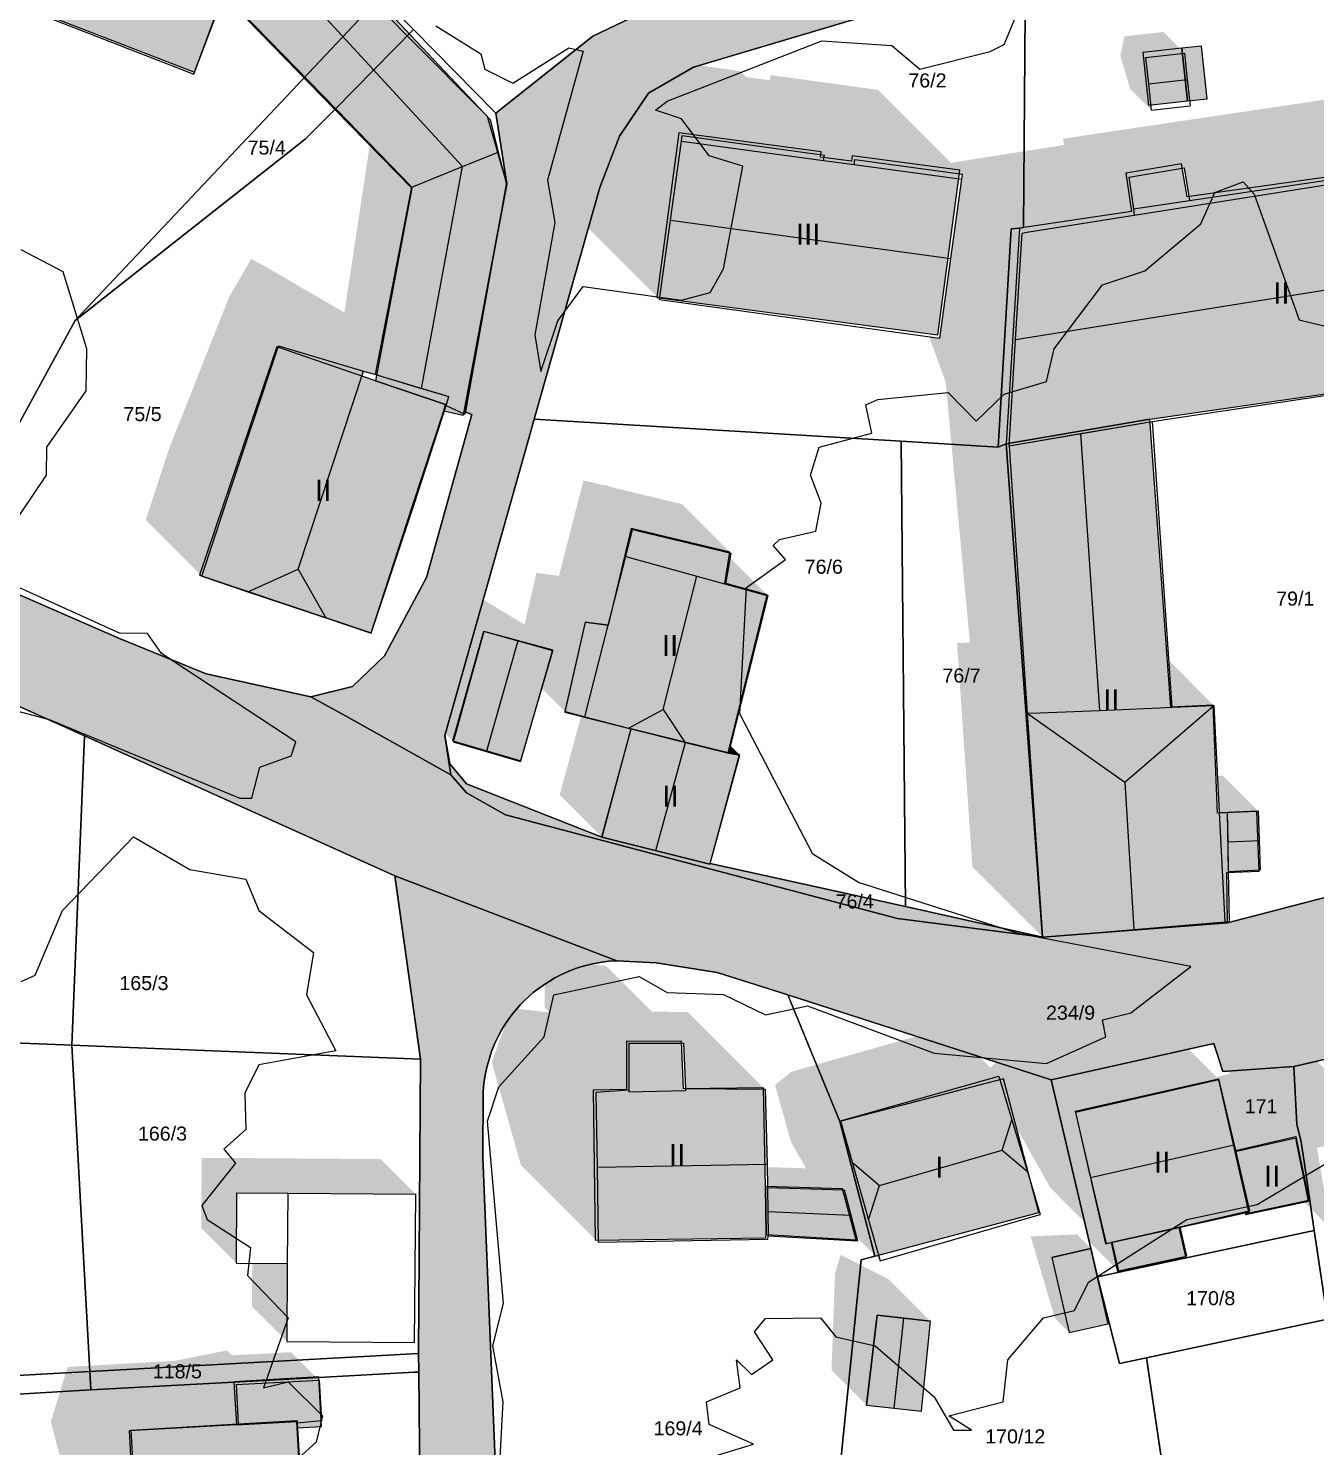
# Model space of a CAD drawing. Header units: millimetres. Extents: x 238 to 3518, y -74 to 2735.
# Drawn here: x 1746 to 1837.7, y 1238 to 1339 of the extents above; entities that cross this region are included whole.
import ezdxf
from ezdxf.enums import TextEntityAlignment as Align

# ---------------------------------------------------------------- set-up
doc = ezdxf.new("R2010")
doc.units = ezdxf.units.MM
for name, color, linetype in [('LP_Flurstueck_bez', 7, 'Continuous'), ('LP_Flurstuecke', 8, 'Continuous'), ('LP_Gebaeude_Dachaufsicht', 9, 'Continuous'), ('LP_Gebaeude_Dachschatten', 253, 'Continuous'), ('LP_Gebaeude_F', 254, 'Continuous'), ('LP_Gebaeude_Geschosszahl', 7, 'Continuous'), ('LP_Gebaeude_Schatten', 7, 'Continuous'), ('LP_Gebaeude_U', 7, 'Continuous'), ('LP_Topographie_Hoehenlinien', 8, 'Continuous'), ('LP_Verkehr_Strassen', 9, 'Continuous'), ('LP_Verkehr_Wege_Plaetze', 252, 'Continuous')]:
    doc.layers.add(name, color=color, linetype=linetype)
doc.styles.get("Standard").update_dxf_attribs({"font": 'arial.ttf'})

msp = doc.modelspace()

# ---------------------------------------------------------------- hatches: boundary and pattern name
at = {"layer": 'LP_Gebaeude_Dachschatten'}
for points in [[(1776.94, 1329.2), (1779.48, 1330.22), (1778.89, 1332.55), (1773.24, 1338.53), (1770.99, 1340.92), (1766.8, 1346.26), (1764.83, 1348.65), (1761.68, 1345.79)], [(1761.68, 1345.79), (1761.53, 1345.65), (1759.96, 1341.47), (1767.98, 1333.23), (1773.33, 1327.74), (1776.94, 1329.2)], [(1828.33, 1337.28), (1825.56, 1336.97), (1825.76, 1335.09), (1828.53, 1335.39)], [(1776.94, 1329.2), (1773.33, 1327.74), (1770.73, 1314.38), (1774.01, 1313.39)], [(1848.19, 1321.98), (1852.58, 1330.14), (1824.75, 1325.73), (1817.11, 1324.53), (1816.78, 1324.46), (1816.31, 1316.89)], [(1765.24, 1300.53), (1769.89, 1314.62), (1763.82, 1316.42), (1760.05, 1305.13), (1758.38, 1300.03), (1761.65, 1298.92)], [(1820.93, 1310.18), (1815.84, 1309.31), (1815.87, 1308.92), (1817.14, 1290.26), (1818.04, 1290.3), (1822.29, 1290.47)], [(1791.22, 1290.54), (1793.62, 1300.03), (1788.55, 1301.43), (1787.3, 1296.54), (1785.63, 1290.02), (1788.75, 1289.21)], [(1778.44, 1296.12), (1776.25, 1288.29), (1778.67, 1287.58), (1780.9, 1295.45)], [(1824.09, 1285.36), (1830.42, 1290.81), (1827.44, 1290.69), (1826.54, 1290.65), (1822.29, 1290.47), (1818.04, 1290.3), (1817.14, 1290.26), (1817.14, 1290.26)], [(1824.09, 1285.36), (1817.14, 1290.26), (1818.23, 1274.32), (1824.72, 1274.87)], [(1792.8, 1288.19), (1788.94, 1289.16), (1786.85, 1281.46), (1790.69, 1280.49)], [(1833.64, 1281.21), (1833.57, 1283.31), (1831.37, 1283.23), (1831.41, 1281.11)], [(1798.61, 1258.16), (1798.48, 1263.49), (1792.8, 1263.53), (1792.81, 1263.39), (1788.78, 1263.31), (1788.78, 1263.44), (1786.43, 1263.27), (1786.51, 1257.93)], [(1815.11, 1264.43), (1803.84, 1261.23), (1804.68, 1258.29), (1806.61, 1256.64), (1815.36, 1259.15), (1816.04, 1261.3)], [(1831.86, 1259.53), (1830.76, 1264.22), (1820.55, 1261.92), (1821.65, 1257.21)], [(1804.68, 1258.29), (1805.83, 1254.2), (1806.61, 1256.64)], [(1804.09, 1256.33), (1798.65, 1256.48), (1798.67, 1254.77), (1804.57, 1254.52)], [(1806.46, 1247.41), (1805.7, 1241), (1807.65, 1240.78), (1808.35, 1247.19)], [(1765.47, 1234.48), (1765.17, 1239.73), (1765.16, 1239.89), (1760.96, 1239.65), (1753.32, 1239.21), (1753.62, 1233.81)]]:
    msp.add_hatch(color=253, dxfattribs=at).paths.add_polyline_path(points)
at = {"layer": 'LP_Gebaeude_F'}
for points in [[(1721.55, 1349.93), (1737.97, 1343.6), (1757.85, 1335.91), (1759.89, 1341.46), (1761.45, 1345.69), (1762.97, 1349.59), (1743.25, 1357.28), (1725.23, 1359.49)], [(1759.89, 1341.46), (1767.84, 1333.27), (1773.32, 1327.66), (1770.74, 1313.93), (1775.73, 1312.24), (1775.59, 1311.79), (1776.98, 1311.48), (1777.05, 1311.75), (1780.08, 1327.96), (1778.7, 1332.77), (1773, 1338.5), (1770.57, 1340.97), (1766.69, 1346.31), (1764.77, 1348.67), (1761.45, 1345.69)], [(1825.36, 1337.32), (1825.77, 1333.56), (1828.54, 1333.87), (1828.13, 1337.63)], [(1828.13, 1337.63), (1828.54, 1333.87), (1829.94, 1334.02), (1829.53, 1337.78)], [(1790.76, 1319.88), (1810.76, 1317.22), (1812.33, 1328.93), (1804.67, 1329.95), (1804.62, 1329.58), (1802.42, 1329.87), (1802.47, 1330.24), (1792.32, 1331.59)], [(1815.63, 1309.46), (1825.86, 1311.2), (1843.13, 1313.71), (1856.7, 1315.87), (1852.39, 1330.42), (1828.51, 1327.04), (1828.11, 1329.4), (1824.16, 1328.73), (1824.56, 1326), (1816.59, 1324.8)], [(1758.21, 1300.1), (1770.42, 1295.98), (1773.38, 1305.04), (1775.59, 1311.79), (1775.73, 1312.24), (1770.74, 1313.93), (1763.72, 1316.35), (1759.9, 1305.08)], [(1815.63, 1309.46), (1818.23, 1274.32), (1831.39, 1275.33), (1831.35, 1278.92), (1833.65, 1279.02), (1833.47, 1283.26), (1830.69, 1283.14), (1830.36, 1290.83), (1827.35, 1290.69), (1825.86, 1311.2)], [(1784.22, 1290.33), (1788.92, 1289.16), (1795.84, 1287.45), (1798.63, 1298.7), (1795.6, 1299.52), (1795.96, 1301.74), (1788.94, 1303.42), (1787.29, 1296.54), (1785.67, 1296.75)], [(1776.26, 1288.23), (1781.06, 1286.83), (1783.35, 1294.7), (1778.46, 1296.08)], [(1786.85, 1281.45), (1794.54, 1279.52), (1794.55, 1279.57), (1796.64, 1287.33), (1795.84, 1287.45), (1788.92, 1289.16)], [(1786.24, 1263.43), (1786.37, 1252.75), (1798.53, 1252.9), (1798.56, 1253.14), (1798.5, 1256.57), (1798.37, 1263.59), (1792.66, 1263.51), (1792.53, 1266.89), (1788.61, 1266.91), (1788.6, 1263.46)], [(1803.79, 1261.2), (1806.29, 1251.61), (1817.97, 1254.71), (1815.45, 1264.23)], [(1820.57, 1261.84), (1822.7, 1252.47), (1823.1, 1252.57), (1827.96, 1253.65), (1832.65, 1254.69), (1832.91, 1254.75), (1831.94, 1259.02), (1830.78, 1264.15)], [(1831.94, 1259.02), (1832.91, 1254.75), (1832.65, 1254.69), (1832.68, 1254.56), (1837.17, 1255.52), (1836.25, 1260)], [(1798.5, 1256.57), (1798.56, 1253.14), (1804.96, 1252.76), (1803.99, 1256.39)], [(1823.1, 1252.57), (1823.56, 1250.51), (1828.42, 1251.58), (1827.96, 1253.65)], [(1818.88, 1251.51), (1820.11, 1246.16), (1822.89, 1246.79), (1821.66, 1252.15)], [(1805.7, 1241), (1809.61, 1240.57), (1810.24, 1246.97), (1806.46, 1247.41)], [(1760.66, 1242.66), (1760.83, 1239.59), (1765.13, 1239.83), (1765.15, 1239.37), (1766.89, 1239.47), (1766.69, 1242.95), (1766.69, 1243)], [(1753.19, 1239.16), (1753.8, 1228.22), (1762.74, 1228.72), (1765.74, 1228.89), (1765.72, 1229.16), (1765.15, 1239.37), (1765.13, 1239.83), (1760.83, 1239.59)]]:
    msp.add_hatch(color=254, dxfattribs=at).paths.add_polyline_path(points)
at = {"layer": 'LP_Gebaeude_Schatten'}
for points in [[(1756.05, 1309.13), (1760.32, 1319.92), (1761.89, 1322.62), (1763.23, 1321.88), (1768.52, 1318.8), (1770.33, 1330.74), (1764.98, 1336.23), (1759.93, 1341.41), (1759.96, 1341.47), (1767.98, 1333.23), (1773.33, 1327.74), (1770.73, 1314.38), (1769.89, 1314.62), (1763.82, 1316.42), (1760.05, 1305.13), (1758.38, 1300.03), (1754.38, 1304.03), (1756.05, 1309.13)], [(1824.06, 1338.47), (1826.83, 1338.78), (1828.33, 1337.28), (1825.56, 1336.97), (1825.96, 1333.22), (1824.46, 1334.72), (1823.76, 1337.09), (1824.06, 1338.47)], [(1798.87, 1335.71), (1806.52, 1334.66), (1811.74, 1329.44), (1811.78, 1329.46), (1812.11, 1329.53), (1819.75, 1330.73), (1819.69, 1331.18), (1823.69, 1331.78), (1847.52, 1335.33), (1852.52, 1330.33), (1828.69, 1326.78), (1828.3, 1329.1), (1824.36, 1328.44), (1824.69, 1326.18), (1824.75, 1325.73), (1817.11, 1324.53), (1816.78, 1324.46), (1816.31, 1316.89), (1815.84, 1309.31), (1815.87, 1308.92), (1817.14, 1290.26), (1817.14, 1290.26), (1818.23, 1274.32), (1813.23, 1279.32), (1812.14, 1295.26), (1812.14, 1295.26), (1813.04, 1295.3), (1813.05, 1295.3), (1811.37, 1313.42), (1811.34, 1313.81), (1810.16, 1317.08), (1810.91, 1316.97), (1812.48, 1328.3), (1812.52, 1328.66), (1804.87, 1329.71), (1804.82, 1329.34), (1802.63, 1329.63), (1802.69, 1330), (1792.57, 1331.4), (1792.51, 1331.01), (1790.96, 1319.74), (1784.96, 1325.74), (1782.24, 1334.87), (1786.51, 1337.01), (1786.57, 1337.4), (1796.69, 1336), (1797.12, 1335.57), (1798.82, 1335.34), (1798.87, 1335.71)], [(1785.54, 1306.84), (1787.05, 1306.48), (1787.12, 1306.53), (1787.37, 1306.4), (1792.55, 1305.16), (1796.05, 1301.66), (1789.04, 1303.34), (1788.55, 1301.43), (1787.3, 1296.54), (1785.69, 1296.76), (1784.23, 1290.38), (1782.57, 1292.04), (1783.36, 1294.78), (1778.44, 1296.12), (1776.25, 1288.29), (1774.25, 1290.29), (1776.94, 1297.62), (1777.4, 1298.95), (1781.35, 1296.58), (1782.19, 1300.26), (1783.8, 1300.04), (1785.05, 1304.93), (1785.54, 1306.84)], [(1795.67, 1299.46), (1795.99, 1301.32), (1798.68, 1298.63), (1795.67, 1299.46)], [(1827.44, 1290.69), (1827.21, 1294.03), (1830.42, 1290.81), (1827.44, 1290.69)], [(1785.38, 1290.08), (1785.63, 1290.02), (1788.75, 1289.21), (1788.94, 1289.16), (1786.85, 1281.46), (1783.85, 1284.46), (1785.38, 1290.08)], [(1795.89, 1287.41), (1796.02, 1287.95), (1796.68, 1287.29), (1795.89, 1287.41)], [(1833.57, 1283.31), (1831.37, 1283.23), (1830.81, 1283.2), (1830.68, 1285.8), (1831.07, 1285.81), (1833.57, 1283.31)], [(1801.39, 1257.86), (1800.33, 1259.7), (1799.18, 1263.79), (1800.34, 1264.73), (1811.61, 1267.93), (1814.51, 1265.03), (1816.05, 1266.42), (1826.26, 1268.72), (1830.62, 1264.36), (1831.55, 1264.58), (1831.26, 1265.83), (1832.44, 1267.73), (1837.12, 1266.13), (1842.98, 1260.27), (1842.27, 1261.72), (1841.37, 1262.62), (1840.9, 1264.49), (1840.19, 1265.92), (1839.48, 1267.75), (1840.13, 1268.87), (1840.5, 1269.18), (1841.51, 1270.66), (1846.09, 1271.47), (1845.83, 1272.96), (1850.94, 1273.87), (1852.24, 1272.57), (1855.77, 1273.19), (1860.43, 1268.54), (1860.11, 1269.83), (1860.63, 1269.91), (1862.01, 1273.63), (1864.81, 1274.09), (1872.2, 1271.82), (1876.2, 1267.82), (1864.63, 1265.91), (1864.11, 1265.83), (1864.65, 1262.09), (1865.25, 1262.17), (1867.14, 1250.89), (1863.98, 1254.05), (1864.73, 1254.17), (1863.75, 1260.18), (1862.77, 1266.19), (1858.2, 1265.38), (1857.94, 1266.87), (1852.83, 1265.96), (1853.09, 1264.47), (1848.51, 1263.66), (1849, 1260.68), (1847.17, 1260.38), (1847.87, 1256.12), (1849.69, 1256.42), (1850.44, 1251.84), (1843.94, 1258.34), (1843.16, 1259.91), (1843.12, 1260.13), (1837.76, 1259.33), (1838.74, 1253.56), (1836.79, 1255.51), (1837.19, 1255.59), (1836.25, 1260.13), (1831.95, 1259.12), (1831.86, 1259.53), (1830.76, 1264.22), (1820.55, 1261.92), (1821.65, 1257.21), (1822.76, 1252.5), (1823.16, 1252.59), (1823.63, 1250.55), (1821.63, 1252.55), (1821.3, 1253.95), (1818.76, 1256.5), (1816.02, 1261.38), (1815.11, 1264.43), (1803.84, 1261.23), (1806.66, 1251.28), (1804.99, 1252.95), (1804.09, 1256.33), (1798.65, 1256.48), (1798.61, 1257.94), (1799.6, 1257.91), (1801.39, 1257.86)], [(1782.77, 1272.76), (1787.17, 1272.26), (1790.42, 1269.01), (1792.98, 1268.99), (1798.48, 1263.49), (1792.8, 1263.53), (1792.67, 1266.76), (1788.77, 1266.76), (1788.78, 1263.44), (1786.43, 1263.27), (1786.51, 1257.93), (1786.58, 1252.6), (1781.08, 1258.1), (1779.01, 1265.43), (1780.43, 1269.27), (1783.14, 1268.95), (1782.78, 1269.31), (1782.78, 1269.44), (1782.77, 1272.76)], [(1762.02, 1258.58), (1771.1, 1258.51), (1773.6, 1256.01), (1764.52, 1256.08), (1760.86, 1256.1), (1760.83, 1251.11), (1758.33, 1253.61), (1758.36, 1258.6), (1762.02, 1258.58)], [(1832.69, 1254.77), (1832.72, 1254.64), (1832.6, 1254.75), (1832.69, 1254.77)], [(1817.38, 1253.01), (1820.66, 1253.15), (1821.66, 1252.15), (1818.88, 1251.51), (1820.11, 1246.16), (1819.11, 1247.16), (1817.38, 1253.01)], [(1803.46, 1250.41), (1803.85, 1251.69), (1807.24, 1249.97), (1810.24, 1246.97), (1806.46, 1247.41), (1805.7, 1241), (1803.2, 1243.5), (1803.46, 1250.41)], [(1761.96, 1251.11), (1764.48, 1251.09), (1764.44, 1245.52), (1761.94, 1248.02), (1761.96, 1251.11)], [(1747.62, 1239.81), (1748.82, 1243.71), (1756.46, 1244.15), (1760.16, 1244.89), (1760.51, 1244.54), (1764.72, 1244.76), (1766.72, 1242.76), (1760.81, 1242.45), (1760.96, 1239.65), (1753.32, 1239.21), (1753.62, 1233.81), (1753.92, 1228.4), (1749.42, 1232.9), (1747.62, 1239.81)]]:
    msp.add_hatch(color=7, dxfattribs=at).paths.add_polyline_path(points)
at = {"layer": 'LP_Verkehr_Strassen'}
for points in [[(1766.14, 1291.44), (1768.6, 1290.07), (1776.1, 1285.89), (1775.67, 1288.69), (1781.68, 1309.93), (1782.03, 1311.2), (1786.7, 1327.7), (1788.1, 1331.35), (1790.18, 1334.42), (1793.38, 1336.27), (1817, 1343.32), (1846.71, 1351.27), (1861.29, 1355.32), (1871.55, 1358.18), (1882.04, 1361.1), (1883.43, 1376.66), (1881.22, 1380.31), (1879.1, 1383.81), (1876.05, 1396.52), (1875.18, 1414.23), (1875.94, 1421.1), (1877.69, 1424.75), (1880.07, 1429.71), (1868.97, 1431.63), (1866.72, 1437.05), (1863.46, 1440.47), (1865.72, 1461.36), (1867.38, 1470.4), (1869.29, 1492.07), (1869.03, 1495.17), (1868.76, 1496.13), (1868.84, 1496.38), (1866.19, 1496.48), (1852.06, 1502.06), (1847.03, 1502.88), (1842.25, 1502.99), (1836.42, 1502.68), (1825.88, 1501.61), (1824.93, 1501.94), (1822.58, 1501.71), (1822.18, 1502.77), (1821.26, 1505.19), (1818.02, 1503.43), (1819.2, 1499.75), (1826.2, 1498.35), (1829.81, 1499.64), (1837.15, 1500.26), (1844.29, 1499.1), (1846.33, 1498.33), (1849.01, 1497.14), (1863.62, 1490.65), (1865.53, 1488.5), (1866.52, 1485.84), (1866.33, 1482.28), (1860.58, 1440.62), (1862.44, 1436.07), (1867.41, 1424.48), (1846.9, 1428.59), (1833.64, 1431.19), (1816.43, 1434.56), (1815.99, 1431.07), (1817.45, 1430.71), (1838.6, 1425.72), (1839.73, 1425.45), (1839.9, 1426.72), (1864.49, 1421.79), (1870.46, 1417.82), (1869.6, 1405.86), (1874.48, 1383.98), (1877, 1371.67), (1876.95, 1368.93), (1874.24, 1365.6), (1870.22, 1363.6), (1861.62, 1360.64), (1850.29, 1357.79), (1815.72, 1349.9), (1793.22, 1341.85), (1786.2, 1338.49), (1779.3, 1333), (1780.08, 1327.96), (1777.05, 1311.75), (1777.6, 1311.55), (1774.37, 1299.94), (1771.37, 1294.36), (1769.09, 1292.17)], [(1623.69, 1343.97), (1626.36, 1341.41), (1641.19, 1327.55), (1656.82, 1326.06), (1680.04, 1319.17), (1703.74, 1308.88), (1705.43, 1306.6), (1705.87, 1307.95), (1721.11, 1301.69), (1740.5, 1292.94), (1750.01, 1288.65), (1772.12, 1278.69), (1787.91, 1272.64), (1790.72, 1272.5), (1795.05, 1271.79), (1800.08, 1270.22), (1818.84, 1264.16), (1830.41, 1266.74), (1858.72, 1273.8), (1888.5, 1281.64), (1917.34, 1288.53), (1950.39, 1296.78), (1998.12, 1305.16), (2003.54, 1305.37), (2006.38, 1303.84), (2007.54, 1302.41), (2008.84, 1300.79), (2009.2, 1299.23), (2031.56, 1300.5), (2033.1, 1302.34), (2033.96, 1303.32), (2034.9, 1304.24), (2035.56, 1304.92), (2036.03, 1305.32), (2037.83, 1305.48), (2039.13, 1305.12), (2040.25, 1304.16), (2042.36, 1300.93), (2047.47, 1304.83), (2046.65, 1306.43), (2045.47, 1309.01), (2045.5, 1311.58), (2046.46, 1314.46), (2046.54, 1314.65), (2043.69, 1321.63), (2042.78, 1321.45), (2040.52, 1321.46), (2037.62, 1322.92), (2036.94, 1323.47), (2025.11, 1317.94), (2025.02, 1316.21), (1967.44, 1305.93), (1955.31, 1303.77), (1947.78, 1302.44), (1938.72, 1300.61), (1933.89, 1298.84), (1925.76, 1296.84), (1911.51, 1293.63), (1893.65, 1288.96), (1873.04, 1284.39), (1849.21, 1277.88), (1836.77, 1274.49), (1832.99, 1273.82), (1828.97, 1273.3), (1824.03, 1273.05), (1819.63, 1273.06), (1814.03, 1273.5), (1808.07, 1274.16), (1782.48, 1280.91), (1779.68, 1282.11), (1777.42, 1283.76), (1776.1, 1285.89), (1768.6, 1290.07), (1765.82, 1288.56), (1684.37, 1323.52), (1658.3, 1331.86), (1643.23, 1335.52), (1639.16, 1335.19), (1633.71, 1336.77), (1629.63, 1342.26)], [(1768.75, 1102.65), (1769.18, 1093.34), (1769.35, 1079.36), (1777.99, 1063.73), (1774.72, 1061.88), (1781.54, 1049.97), (1788.15, 1058.9), (1776.37, 1083.43), (1775.93, 1085.82), (1774.99, 1092.39), (1774.96, 1102.75), (1775.03, 1103.33), (1776.92, 1119.85), (1778.56, 1134.29), (1778.87, 1139.15), (1778.98, 1168.58), (1779.01, 1169.05), (1780.8, 1216.96), (1780.03, 1217.74), (1778.37, 1258.63), (1778.4, 1263.33), (1778.45, 1263.89), (1778.55, 1264.52), (1778.68, 1265.13), (1778.84, 1265.7), (1779.02, 1266.25), (1779.23, 1266.76), (1779.46, 1267.24), (1779.71, 1267.7), (1779.97, 1268.12), (1780.23, 1268.51), (1780.51, 1268.88), (1780.79, 1269.22), (1781.07, 1269.53), (1781.36, 1269.82), (1781.65, 1270.1), (1781.97, 1270.37), (1782.32, 1270.65), (1782.69, 1270.91), (1783.09, 1271.17), (1783.51, 1271.42), (1783.97, 1271.66), (1784.46, 1271.88), (1784.98, 1272.08), (1785.53, 1272.25), (1786.1, 1272.4), (1786.71, 1272.52), (1787.34, 1272.6), (1787.91, 1272.64), (1772.12, 1278.69), (1773.94, 1265.63), (1773.8, 1244.66), (1773.82, 1243.34), (1773.98, 1224.94), (1774.07, 1215.3), (1774.15, 1207.21), (1773.69, 1192.9), (1773.29, 1187.15), (1773.22, 1186.06), (1772.49, 1165.77), (1772.45, 1148.12), (1772.44, 1143.44), (1772.46, 1132.16)]]:
    msp.add_hatch(color=9, dxfattribs=at).paths.add_polyline_path(points)
at = {"layer": 'LP_Verkehr_Wege_Plaetze'}
for points in [[(1626.6, 1349.59), (1629.63, 1342.26), (1633.71, 1336.77), (1639.16, 1335.19), (1643.23, 1335.52), (1658.3, 1331.86), (1684.37, 1323.52), (1765.82, 1288.56), (1768.6, 1290.07), (1766.14, 1291.44), (1758.67, 1293.08), (1752.51, 1295.58), (1739.97, 1301.04), (1740.1, 1301.28), (1735.3, 1303.33), (1735.11, 1303.23), (1724.4, 1307.96), (1724.34, 1307.84), (1708.06, 1314.94), (1708.99, 1317.36), (1696.34, 1321.29), (1688.65, 1323.68), (1667.27, 1330.32), (1659.37, 1332.77), (1646.85, 1336.89), (1646.94, 1337.35), (1644.09, 1338.1), (1645, 1340.38), (1635.09, 1350.8), (1633.75, 1349.23), (1629.67, 1345.74)], [(1775.67, 1288.69), (1776.1, 1285.89), (1777.42, 1283.76), (1779.68, 1282.11), (1782.48, 1280.91), (1808.07, 1274.16), (1814.03, 1273.5), (1819.63, 1273.06), (1824.03, 1273.05), (1828.97, 1273.3), (1832.99, 1273.82), (1836.77, 1274.49), (1849.21, 1277.88), (1873.04, 1284.39), (1893.65, 1288.96), (1911.51, 1293.63), (1925.76, 1296.84), (1933.89, 1298.84), (1938.72, 1300.61), (1947.78, 1302.44), (1955.31, 1303.77), (1967.44, 1305.93), (2025.02, 1316.21), (2025.11, 1317.94), (1983.97, 1310.98), (1974.09, 1309.3), (1951.29, 1306.65), (1949.34, 1306.42), (1949.18, 1306.81), (1935.35, 1304.02), (1933.06, 1303.55), (1933.3, 1301.6), (1865.91, 1284.29), (1851.47, 1280.55), (1831.39, 1275.33), (1818.23, 1274.32), (1808.47, 1276.49), (1794.55, 1279.57), (1794.54, 1279.52), (1786.85, 1281.45), (1777.22, 1285.24), (1776.03, 1286.66)], [(1830.41, 1266.74), (1831.06, 1264.75), (1836.11, 1265.11), (1863.31, 1271.41), (1880.59, 1275.41), (1892.32, 1278.07), (1900.05, 1279.96), (1919.45, 1284.67), (1950.73, 1291.62), (1981.57, 1297.82), (2007.54, 1302.41), (2006.38, 1303.84), (2003.54, 1305.37), (1998.12, 1305.16), (1950.39, 1296.78), (1917.34, 1288.53), (1888.5, 1281.64), (1858.72, 1273.8)]]:
    msp.add_hatch(color=252, dxfattribs=at).paths.add_polyline_path(points)

# ---------------------------------------------------------------- linework, layer by layer
at = {"layer": 'LP_Flurstuecke', "color": 8}
for points in [[(1762.43, 1408.14), (1762.58, 1363.74), (1763.13, 1356.33), (1767.91, 1346.63), (1771.11, 1341.32), (1773.44, 1338.95), (1779.3, 1333), (1786.2, 1338.49), (1793.22, 1341.85), (1815.72, 1349.9), (1813.06, 1381.84), (1813.08, 1413.05)], [(1696.34, 1321.29), (1708.99, 1317.36), (1708.06, 1314.94), (1724.34, 1307.84), (1724.4, 1307.96), (1735.11, 1303.23), (1735.3, 1303.33), (1740.1, 1301.28), (1749.35, 1318.24), (1771.11, 1341.32), (1767.91, 1346.63), (1763.13, 1356.33), (1748.22, 1357.24), (1716.43, 1361.21), (1711.82, 1346.73), (1707.43, 1334.99), (1704.3, 1326.6), (1697.46, 1322.04)], [(1815.07, 1309.22), (1815.63, 1309.46), (1818.23, 1274.32), (1831.39, 1275.33), (1851.47, 1280.55), (1865.91, 1284.29), (1857.71, 1316.03), (1846.71, 1351.27), (1817, 1343.32), (1816.87, 1324.85), (1816.56, 1324.82), (1816, 1324.75)], [(1782.03, 1311.2), (1808.17, 1309.63), (1815.07, 1309.22), (1816, 1324.75), (1816.56, 1324.82), (1816.87, 1324.85), (1817, 1343.32), (1793.38, 1336.27), (1790.18, 1334.42), (1788.1, 1331.35), (1786.7, 1327.7)], [(1749.35, 1318.24), (1765.74, 1331.14), (1767.84, 1333.27), (1773.44, 1338.95), (1771.11, 1341.32)], [(1739.97, 1301.04), (1752.51, 1295.58), (1758.67, 1293.08), (1766.14, 1291.44), (1769.09, 1292.17), (1771.37, 1294.36), (1774.37, 1299.94), (1777.6, 1311.55), (1777.05, 1311.75), (1780.08, 1327.96), (1779.3, 1333), (1773.44, 1338.95), (1767.84, 1333.27), (1765.74, 1331.14), (1749.35, 1318.24), (1740.1, 1301.28)], [(1775.67, 1288.69), (1776.03, 1286.66), (1777.22, 1285.24), (1786.85, 1281.45), (1794.54, 1279.52), (1794.55, 1279.57), (1808.47, 1276.49), (1808.17, 1309.63), (1782.03, 1311.2), (1781.68, 1309.93)], [(1808.17, 1309.63), (1808.47, 1276.49), (1818.23, 1274.32), (1815.63, 1309.46), (1815.07, 1309.22)], [(1702.71, 1268.49), (1749.12, 1266.62), (1750.01, 1288.65), (1740.5, 1292.94), (1721.11, 1301.69), (1705.87, 1307.95), (1705.43, 1306.6), (1705.51, 1306.48)], [(1749.12, 1266.62), (1773.94, 1265.63), (1772.12, 1278.69), (1750.01, 1288.65)], [(1775.67, 1288.69), (1776.1, 1285.89), (1777.22, 1284.6), (1779.98, 1283.03), (1807.91, 1275.65), (1818.23, 1274.32), (1808.47, 1276.49), (1794.55, 1279.57), (1794.54, 1279.52), (1786.85, 1281.45), (1777.22, 1285.24), (1776.03, 1286.66)], [(1836.11, 1265.11), (1836.32, 1260.97), (1836.61, 1259.87), (1836.85, 1258.34), (1837.57, 1253.43), (1838.51, 1247.12), (1842.87, 1217.76), (1847.63, 1185.71), (1852.86, 1186.48), (1875.03, 1189.77), (1874.1, 1196.24), (1873.32, 1201.62), (1867.99, 1238.72), (1866.51, 1248.97), (1863.45, 1270.45), (1863.31, 1271.41)], [(1800.08, 1270.22), (1803.79, 1261.2), (1806.29, 1251.61), (1805.31, 1251.35), (1803.1, 1229.59), (1828.41, 1225.55), (1825.62, 1244.37), (1823.71, 1243.96), (1822.14, 1250.14), (1821.66, 1252.15), (1818.84, 1264.16)], [(1702.71, 1268.49), (1702.77, 1241.65), (1714.72, 1241.42), (1750.39, 1243.38), (1749.12, 1266.62)], [(1749.12, 1266.62), (1750.39, 1243.38), (1773.8, 1244.66), (1773.94, 1265.63)], [(1818.84, 1264.16), (1821.66, 1252.15), (1822.14, 1250.14), (1837.57, 1253.43), (1836.85, 1258.34), (1836.61, 1259.87), (1836.32, 1260.97), (1836.11, 1265.11), (1831.06, 1264.75), (1830.41, 1266.74)], [(1822.14, 1250.14), (1823.71, 1243.96), (1825.62, 1244.37), (1838.51, 1247.12), (1837.57, 1253.43)], [(1825.62, 1244.37), (1828.41, 1225.55), (1828.35, 1217.76), (1842.87, 1217.76), (1838.51, 1247.12)], [(1750.39, 1243.38), (1750.46, 1242.07), (1760.66, 1242.63), (1766.69, 1242.96), (1773.52, 1243.33), (1773.82, 1243.34), (1773.8, 1244.66)], [(1714.72, 1241.42), (1714.77, 1240.12), (1715.19, 1240.14), (1745.3, 1241.78), (1750.46, 1242.07), (1750.39, 1243.38)], [(1714.77, 1240.12), (1715.14, 1223.98), (1716.14, 1224), (1762.96, 1224.76), (1768.91, 1224.85), (1773.98, 1224.94), (1773.82, 1243.34), (1773.52, 1243.33), (1766.69, 1242.96), (1760.66, 1242.63), (1750.46, 1242.07), (1745.3, 1241.78), (1715.19, 1240.14)]]:
    msp.add_lwpolyline(points, close=True, dxfattribs=at)
for points in [[(1793.22, 1341.85), (1786.2, 1338.49), (1779.3, 1333), (1780.08, 1327.96), (1777.05, 1311.75), (1777.6, 1311.55), (1774.37, 1299.94), (1771.37, 1294.36), (1769.09, 1292.17), (1766.14, 1291.44), (1768.6, 1290.07), (1776.1, 1285.89), (1775.67, 1288.69), (1781.68, 1309.93), (1782.03, 1311.2), (1786.7, 1327.7), (1788.1, 1331.35), (1790.18, 1334.42), (1793.38, 1336.27), (1817, 1343.32)], [(2036.94, 1323.47), (2025.11, 1317.94), (1983.97, 1310.98), (1974.09, 1309.3), (1951.29, 1306.65), (1949.34, 1306.42), (1949.18, 1306.81), (1935.35, 1304.02), (1933.06, 1303.55), (1933.3, 1301.6), (1865.91, 1284.29), (1851.47, 1280.55), (1831.39, 1275.33), (1818.23, 1274.32), (1807.91, 1275.65), (1779.98, 1283.03), (1777.22, 1284.6), (1776.1, 1285.89), (1768.6, 1290.07), (1766.14, 1291.44), (1758.67, 1293.08), (1752.51, 1295.58), (1739.97, 1301.04)], [(1740.5, 1292.94), (1750.01, 1288.65), (1772.12, 1278.69), (1787.91, 1272.64), (1790.72, 1272.5), (1795.05, 1271.79), (1800.08, 1270.22), (1818.84, 1264.16), (1830.41, 1266.74), (1831.06, 1264.75), (1836.11, 1265.11), (1863.31, 1271.41), (1880.59, 1275.41), (1892.32, 1278.07), (1900.05, 1279.96), (1919.45, 1284.67), (1950.73, 1291.62), (1981.57, 1297.82), (1993.62, 1298.35), (2000.1, 1298.71), (2009.2, 1299.23), (2031.56, 1300.5), (2042.36, 1300.93)], [(1780.03, 1217.74), (1778.37, 1258.63), (1778.4, 1263.33), (1778.45, 1263.89), (1778.55, 1264.52), (1778.68, 1265.13), (1778.84, 1265.7), (1779.02, 1266.25), (1779.23, 1266.76), (1779.46, 1267.24), (1779.71, 1267.7), (1779.97, 1268.12), (1780.23, 1268.51), (1780.51, 1268.88), (1780.79, 1269.22), (1781.07, 1269.53), (1781.36, 1269.82), (1781.65, 1270.1), (1781.97, 1270.37), (1782.32, 1270.65), (1782.69, 1270.91), (1783.09, 1271.17), (1783.51, 1271.42), (1783.97, 1271.66), (1784.46, 1271.88), (1784.98, 1272.08), (1785.53, 1272.25), (1786.1, 1272.4), (1786.71, 1272.52), (1787.34, 1272.6), (1787.91, 1272.64), (1772.12, 1278.69), (1773.94, 1265.63), (1773.8, 1244.66), (1773.82, 1243.34), (1773.98, 1224.94)], [(1803.1, 1229.59), (1805.31, 1251.35), (1806.29, 1251.61), (1803.79, 1261.2), (1800.08, 1270.22), (1795.05, 1271.79), (1790.72, 1272.5), (1787.91, 1272.64), (1787.34, 1272.6), (1786.71, 1272.52), (1786.1, 1272.4), (1785.53, 1272.25), (1784.98, 1272.08), (1784.46, 1271.88), (1783.97, 1271.66), (1783.51, 1271.42), (1783.09, 1271.17), (1782.69, 1270.91), (1782.32, 1270.65), (1781.97, 1270.37), (1781.65, 1270.1), (1781.36, 1269.82), (1781.07, 1269.53), (1780.79, 1269.22), (1780.51, 1268.88), (1780.23, 1268.51), (1779.97, 1268.12), (1779.71, 1267.7), (1779.46, 1267.24), (1779.23, 1266.76), (1779.02, 1266.25), (1778.84, 1265.7), (1778.68, 1265.13), (1778.55, 1264.52), (1778.45, 1263.89), (1778.4, 1263.33), (1778.37, 1258.63), (1780.03, 1217.74)]]:
    msp.add_lwpolyline(points, dxfattribs=at)
at = {"layer": 'LP_Gebaeude_Dachaufsicht', "color": 9}
for p, q in [((1761.68, 1345.79, 80.79), (1776.94, 1329.2, 80.79)), ((1737.99, 1343.52, 77.79), (1757.81, 1335.77, 77.79)), ((1757.81, 1335.77, 77.79), (1759.96, 1341.47, 84.54)), ((1759.96, 1341.47, 77.35), (1767.98, 1333.23, 77.35)), ((1770.99, 1340.92, 77.77), (1773.24, 1338.53, 77.65)), ((1773.24, 1338.53, 77.65), (1778.89, 1332.55, 77.35)), ((1825.56, 1336.97, 75.54), (1828.33, 1337.28, 75.54)), ((1828.33, 1337.28, 75.54), (1828.53, 1335.39, 76.1)), ((1825.56, 1336.97, 75.54), (1825.76, 1335.09, 76.1)), ((1825.76, 1335.09, 76.1), (1828.53, 1335.39, 76.1)), ((1828.53, 1335.39, 76.1), (1828.73, 1333.51, 75.54)), ((1825.76, 1335.09, 76.1), (1825.96, 1333.22, 75.54)), ((1767.98, 1333.23, 77.35), (1773.33, 1327.74, 77.35)), ((1825.96, 1333.22, 75.54), (1828.73, 1333.51, 75.54)), ((1778.89, 1332.55, 77.35), (1779.48, 1330.22, 78.37)), ((1792.51, 1331.01, 81.69), (1792.57, 1331.4, 81.69)), ((1792.57, 1331.4, 81.69), (1802.69, 1330, 81.69)), ((1776.94, 1329.2, 80.79), (1779.48, 1330.22, 78.37)), ((1779.48, 1330.22, 78.37), (1780.06, 1327.94, 77.35)), ((1791.74, 1325.37, 86.11), (1792.51, 1331.01, 81.69)), ((1792.51, 1331.01, 81.69), (1802.63, 1329.63, 81.69)), ((1828.69, 1326.78, 80.6), (1852.52, 1330.33, 80.6)), ((1773.33, 1327.74, 77.35), (1776.94, 1329.2, 80.79)), ((1774.01, 1313.39, 80.79), (1776.94, 1329.2, 80.79)), ((1802.63, 1329.63, 81.69), (1802.69, 1330, 81.69)), ((1802.63, 1329.63, 81.69), (1804.82, 1329.34, 81.69)), ((1804.82, 1329.34, 81.69), (1804.87, 1329.71, 81.69)), ((1804.82, 1329.34, 81.69), (1812.48, 1328.3, 81.69)), ((1804.87, 1329.71, 81.69), (1812.52, 1328.66, 81.69)), ((1824.75, 1325.73, 80.6), (1852.58, 1330.14, 80.6)), ((1811.69, 1322.64, 86.11), (1812.48, 1328.3, 81.69)), ((1812.48, 1328.3, 81.69), (1812.52, 1328.66, 81.69)), ((1824.36, 1328.44, 76.52), (1828.3, 1329.1, 76.52)), ((1824.36, 1328.44, 76.52), (1824.69, 1326.18, 76.52)), ((1828.3, 1329.1, 76.52), (1828.69, 1326.78, 76.52)), ((1770.73, 1314.38, 77.35), (1773.33, 1327.74, 77.35)), ((1777.18, 1311.89, 77.35), (1780.06, 1327.94, 77.35)), ((1824.69, 1326.18, 76.52), (1828.69, 1326.78, 76.52)), ((1824.69, 1326.18, 80.6), (1828.69, 1326.78, 80.6)), ((1824.69, 1326.18, 80.6), (1824.75, 1325.73, 80.6)), ((1790.96, 1319.74, 81.69), (1791.74, 1325.37, 86.11)), ((1791.74, 1325.37, 86.11), (1811.69, 1322.64, 86.11)), ((1817.11, 1324.53, 80.59), (1824.75, 1325.73, 80.6)), ((1816.31, 1316.89, 87.31), (1816.78, 1324.46, 80.6)), ((1816.78, 1324.46, 80.6), (1817.11, 1324.53, 80.59)), ((1810.91, 1316.97, 81.69), (1811.69, 1322.64, 86.11)), ((1816.31, 1316.89, 87.31), (1848.19, 1321.98, 87.31)), ((1790.96, 1319.74, 81.69), (1810.91, 1316.97, 81.69)), ((1760.05, 1305.13, 78.75), (1763.82, 1316.42, 78.77)), ((1763.82, 1316.42, 78.77), (1769.89, 1314.62, 85.01)), ((1815.84, 1309.31, 80.6), (1816.31, 1316.89, 87.31)), ((1765.24, 1300.53, 85.01), (1769.89, 1314.62, 85.01)), ((1769.89, 1314.62, 85.01), (1770.73, 1314.38, 84.15)), ((1770.73, 1314.38, 77.35), (1774.01, 1313.39, 80.79)), ((1770.73, 1314.38, 84.15), (1775.96, 1312.81, 78.77)), ((1774.01, 1313.39, 80.79), (1775.96, 1312.81, 78.74)), ((1826.02, 1311.04, 80.69), (1843.28, 1313.64, 80.53)), ((1773.49, 1305.16, 78.74), (1775.76, 1312.18, 78.77)), ((1775.76, 1312.18, 78.77), (1775.96, 1312.81, 78.77)), ((1775.76, 1312.18, 78.83), (1775.96, 1312.81, 78.74)), ((1775.76, 1312.18, 78.83), (1777.1, 1311.56, 77.37)), ((1777.1, 1311.56, 77.37), (1777.18, 1311.89, 77.35)), ((1815.84, 1309.31, 80.6), (1826.02, 1311.04, 80.69)), ((1820.93, 1310.18, 84.81), (1826.02, 1311.04, 80.36)), ((1826.02, 1311.04, 80.36), (1827.44, 1290.69, 80.36)), ((1815.84, 1309.31, 80.36), (1820.93, 1310.18, 84.81)), ((1820.93, 1310.18, 84.81), (1822.29, 1290.47, 84.81)), ((1815.84, 1309.31, 80.36), (1815.87, 1308.92, 80.36)), ((1815.87, 1308.92, 80.36), (1817.14, 1290.26, 80.36)), ((1758.38, 1300.03, 78.77), (1760.05, 1305.13, 78.75)), ((1770.43, 1295.96, 78.77), (1773.49, 1305.16, 78.74)), ((1788.55, 1301.43, 78.72), (1789.04, 1303.34, 78.72)), ((1789.04, 1303.34, 78.72), (1796.05, 1301.66, 78.72)), ((1787.3, 1296.54, 78.72), (1788.55, 1301.43, 78.72)), ((1788.55, 1301.43, 78.72), (1793.62, 1300.03, 78.72)), ((1788.55, 1301.43, 78.72), (1793.62, 1300.03, 83.17)), ((1795.67, 1299.46, 78.72), (1796.05, 1301.66, 78.72)), ((1758.38, 1300.03, 78.77), (1761.65, 1298.92, 82.16)), ((1761.65, 1298.92, 82.16), (1765.24, 1300.53, 85.01)), ((1765.24, 1300.53, 85.01), (1767.2, 1297.06, 82.12)), ((1791.22, 1290.54, 83.17), (1793.62, 1300.03, 83.17)), ((1793.62, 1300.03, 83.17), (1795.67, 1299.46, 81.37)), ((1793.62, 1300.03, 78.72), (1795.67, 1299.46, 78.72)), ((1761.65, 1298.92, 82.16), (1767.2, 1297.06, 82.12)), ((1795.67, 1299.46, 81.37), (1798.68, 1298.63, 78.72)), ((1795.89, 1287.41, 78.72), (1798.68, 1298.63, 78.72)), ((1767.2, 1297.06, 82.12), (1770.43, 1295.96, 78.77)), ((1776.25, 1288.29, 75.79), (1778.44, 1296.12, 75.79)), ((1778.44, 1296.12, 75.79), (1780.9, 1295.45, 78.39)), ((1784.23, 1290.38, 78.72), (1785.69, 1296.76, 78.72)), ((1785.63, 1290.02, 78.72), (1787.3, 1296.54, 78.72)), ((1785.69, 1296.76, 78.72), (1787.3, 1296.54, 78.72)), ((1778.67, 1287.58, 78.39), (1780.9, 1295.45, 78.39)), ((1780.9, 1295.45, 78.39), (1783.36, 1294.78, 75.79)), ((1781.09, 1286.88, 75.79), (1783.36, 1294.78, 75.79)), ((1824.09, 1285.36, 87.66), (1830.42, 1290.81, 81.14)), ((1827.44, 1290.69, 81.14), (1830.42, 1290.81, 81.14)), ((1830.42, 1290.81, 81.14), (1830.81, 1283.2, 81.14)), ((1784.23, 1290.38, 78.72), (1785.63, 1290.02, 78.72)), ((1785.63, 1290.02, 78.72), (1788.75, 1289.21, 81.43)), ((1788.75, 1289.21, 81.43), (1791.22, 1290.54, 83.17)), ((1791.22, 1290.54, 83.17), (1792.76, 1288.2, 81.43)), ((1817.14, 1290.26, 81.14), (1818.04, 1290.3, 81.14)), ((1817.14, 1290.26, 80.36), (1818.04, 1290.3, 81.14)), ((1817.14, 1290.26, 81.14), (1818.23, 1274.32, 81.14)), ((1817.14, 1290.26, 81.14), (1824.09, 1285.36, 87.66)), ((1818.04, 1290.3, 81.14), (1822.29, 1290.47, 84.81)), ((1818.04, 1290.3, 81.14), (1822.29, 1290.47, 81.14)), ((1822.29, 1290.47, 81.14), (1826.54, 1290.65, 81.14)), ((1822.29, 1290.47, 84.81), (1826.54, 1290.65, 81.14)), ((1826.54, 1290.65, 81.14), (1827.44, 1290.69, 81.14)), ((1826.54, 1290.65, 81.14), (1827.44, 1290.69, 80.36)), ((1786.85, 1281.46, 77.82), (1788.94, 1289.16, 77.82)), ((1788.75, 1289.21, 81.43), (1788.94, 1289.16, 81.43)), ((1788.94, 1289.16, 77.82), (1792.8, 1288.19, 81.64)), ((1788.94, 1289.16, 81.43), (1792.76, 1288.2, 81.43)), ((1776.25, 1288.29, 75.79), (1778.67, 1287.58, 78.39)), ((1790.69, 1280.49, 81.64), (1792.8, 1288.19, 81.64)), ((1792.76, 1288.2, 81.43), (1795.89, 1287.41, 78.72)), ((1792.8, 1288.19, 81.64), (1795.89, 1287.41, 78.59)), ((1778.67, 1287.58, 78.39), (1781.09, 1286.88, 75.79)), ((1794.55, 1279.57, 77.82), (1796.68, 1287.29, 77.82)), ((1795.89, 1287.41, 78.59), (1796.68, 1287.29, 77.82)), ((1824.09, 1285.36, 87.66), (1824.72, 1274.87, 87.66)), ((1830.81, 1283.2, 81.14), (1831.37, 1283.23, 81.14)), ((1830.81, 1283.2, 81.14), (1831.2, 1275.42, 81.14)), ((1831.37, 1283.23, 78.02), (1833.57, 1283.31, 78.02)), ((1831.37, 1283.23, 81.14), (1831.45, 1278.99, 81.14)), ((1831.37, 1283.23, 78.02), (1831.41, 1281.11, 78.64)), ((1833.57, 1283.31, 78.02), (1833.64, 1281.21, 78.64)), ((1786.85, 1281.46, 77.82), (1790.69, 1280.49, 81.64)), ((1831.41, 1281.11, 78.64), (1833.64, 1281.21, 78.64)), ((1831.41, 1281.11, 78.64), (1831.45, 1278.99, 78.02)), ((1833.64, 1281.21, 78.64), (1833.72, 1279.11, 78.02)), ((1790.69, 1280.49, 81.64), (1794.54, 1279.52, 77.82)), ((1794.54, 1279.52, 77.82), (1794.55, 1279.57, 77.82)), ((1831.45, 1278.99, 78.02), (1833.72, 1279.11, 78.02)), ((1831.45, 1278.99, 81.14), (1831.51, 1275.44, 81.14)), ((1818.23, 1274.32, 81.14), (1824.72, 1274.87, 87.66)), ((1824.72, 1274.87, 87.66), (1831.2, 1275.42, 81.14)), ((1831.2, 1275.42, 81.14), (1831.51, 1275.44, 81.14)), ((1788.77, 1266.76, 82.15), (1788.78, 1263.44, 82.15)), ((1788.77, 1266.76, 82.15), (1792.67, 1266.76, 82.15)), ((1792.67, 1266.76, 82.15), (1792.8, 1263.53, 82.15)), ((1792.8, 1263.53, 82.15), (1792.81, 1263.39, 82.15)), ((1792.8, 1263.53, 82.08), (1798.48, 1263.49, 82.15)), ((1792.8, 1263.53, 82.08), (1792.81, 1263.39, 82.15)), ((1803.84, 1261.23, 79.19), (1815.11, 1264.43, 79.19)), ((1815.11, 1264.43, 79.19), (1816.04, 1261.3, 82.58)), ((1820.55, 1261.92, 80.24), (1830.76, 1264.22, 80.24)), ((1830.76, 1264.22, 80.24), (1831.86, 1259.53, 84.89)), ((1786.43, 1263.27, 82.15), (1788.78, 1263.44, 82.09)), ((1786.43, 1263.27, 82.15), (1786.51, 1257.93, 84.54)), ((1788.78, 1263.44, 82.09), (1788.78, 1263.31, 82.15)), ((1788.78, 1263.44, 82.15), (1788.78, 1263.31, 82.15)), ((1788.78, 1263.31, 82.15), (1792.81, 1263.39, 82.15)), ((1798.48, 1263.49, 82.15), (1798.61, 1258.16, 84.54)), ((1820.55, 1261.92, 80.24), (1821.65, 1257.21, 84.89)), ((1803.84, 1261.23, 79.19), (1804.68, 1258.29, 82.35)), ((1815.36, 1259.15, 84.54), (1816.04, 1261.3, 82.58)), ((1816.04, 1261.3, 82.58), (1817.15, 1257.62, 82.51)), ((1821.65, 1257.21, 84.89), (1831.86, 1259.53, 84.89)), ((1831.86, 1259.53, 84.89), (1831.95, 1259.12, 84.48)), ((1831.95, 1259.12, 80.53), (1836.25, 1260.13, 80.53)), ((1836.25, 1260.13, 80.53), (1837.19, 1255.59, 80.53)), ((1806.61, 1256.64, 84.54), (1815.36, 1259.15, 84.54)), ((1815.36, 1259.15, 84.54), (1817.15, 1257.62, 82.51)), ((1831.95, 1259.12, 84.48), (1832.96, 1254.84, 80.24)), ((1831.95, 1259.12, 80.53), (1832.96, 1254.84, 80.53)), ((1786.51, 1257.93, 84.54), (1798.61, 1258.16, 84.54)), ((1786.51, 1257.93, 84.54), (1786.58, 1252.6, 82.15)), ((1798.61, 1258.16, 84.54), (1798.65, 1256.48, 83.79)), ((1804.68, 1258.29, 82.35), (1806.61, 1256.64, 84.54)), ((1804.68, 1258.29, 82.35), (1805.83, 1254.2, 82.33)), ((1817.15, 1257.62, 82.51), (1818.06, 1254.56, 79.19)), ((1798.65, 1256.48, 76.66), (1798.67, 1254.77, 78.14)), ((1798.65, 1256.48, 76.66), (1804.09, 1256.33, 76.66)), ((1798.65, 1256.48, 83.79), (1798.7, 1253.06, 82.25)), ((1805.83, 1254.2, 82.33), (1806.61, 1256.64, 84.54)), ((1821.65, 1257.21, 84.89), (1822.76, 1252.5, 80.24)), ((1760.83, 1251.11, 77.43), (1760.86, 1256.1, 77.43)), ((1760.86, 1256.1, 77.43), (1764.52, 1256.08, 77.43)), ((1764.48, 1251.09, 77.43), (1764.52, 1256.08, 77.43)), ((1764.48, 1251.09, 77.18), (1764.52, 1256.08, 77.18)), ((1764.52, 1256.08, 77.18), (1773.6, 1256.01, 77.18)), ((1773.52, 1245.46, 77.18), (1773.6, 1256.01, 77.18)), ((1804.09, 1256.33, 76.66), (1804.57, 1254.52, 78.14)), ((1832.72, 1254.64, 80.53), (1837.19, 1255.59, 80.53)), ((1798.67, 1254.77, 78.14), (1798.7, 1253.06, 76.66)), ((1798.67, 1254.77, 78.14), (1804.57, 1254.52, 78.14)), ((1804.57, 1254.52, 78.14), (1805.05, 1252.7, 76.66)), ((1806.66, 1251.28, 79.19), (1818.06, 1254.56, 79.19)), ((1828, 1253.7, 80.24), (1832.69, 1254.77, 80.24)), ((1832.69, 1254.77, 80.53), (1832.96, 1254.84, 80.53)), ((1832.69, 1254.77, 80.24), (1832.96, 1254.84, 80.24)), ((1832.69, 1254.77, 80.53), (1832.72, 1254.64, 80.53)), ((1805.83, 1254.2, 82.33), (1806.66, 1251.28, 79.19)), ((1823.16, 1252.59, 80.24), (1828, 1253.7, 80.24)), ((1823.16, 1252.59, 77.78), (1828, 1253.7, 77.78)), ((1828, 1253.7, 77.78), (1828.47, 1251.59, 77.78)), ((1786.58, 1252.6, 82.15), (1798.67, 1252.82, 82.15)), ((1798.67, 1252.82, 82.15), (1798.7, 1253.06, 82.25)), ((1798.7, 1253.06, 76.66), (1805.05, 1252.7, 76.66)), ((1822.76, 1252.5, 80.24), (1823.16, 1252.59, 80.24)), ((1823.16, 1252.59, 77.78), (1823.63, 1250.55, 77.78)), ((1818.88, 1251.51, 76.7), (1821.66, 1252.15, 76.7)), ((1818.88, 1251.51, 76.7), (1820.11, 1246.16, 76.7)), ((1821.66, 1252.15, 76.7), (1822.89, 1246.79, 76.7)), ((1823.63, 1250.55, 77.78), (1828.47, 1251.59, 77.78)), ((1760.83, 1251.11, 77.43), (1764.48, 1251.09, 77.43)), ((1764.44, 1245.52, 77.18), (1764.48, 1251.09, 77.18)), ((1805.7, 1241, 78.87), (1806.46, 1247.41, 78.87)), ((1806.46, 1247.41, 78.87), (1808.35, 1247.19, 80.8)), ((1807.65, 1240.78, 80.8), (1808.35, 1247.19, 80.8)), ((1808.35, 1247.19, 80.8), (1810.24, 1246.97, 78.87)), ((1809.61, 1240.57, 78.87), (1810.24, 1246.97, 78.87)), ((1820.11, 1246.16, 76.7), (1822.89, 1246.79, 76.7)), ((1764.44, 1245.52, 77.18), (1773.52, 1245.46, 77.18)), ((1760.81, 1242.45, 76.73), (1766.72, 1242.76, 76.73)), ((1760.81, 1242.45, 76.73), (1760.96, 1239.65, 76.73)), ((1766.72, 1242.76, 76.73), (1766.88, 1239.89, 76.73)), ((1805.7, 1241, 78.87), (1807.65, 1240.78, 80.8)), ((1807.65, 1240.78, 80.8), (1809.61, 1240.57, 78.87)), ((1753.32, 1239.21, 80.7), (1760.96, 1239.65, 80.7)), ((1760.96, 1239.65, 80.7), (1765.16, 1239.89, 80.7)), ((1760.96, 1239.65, 76.73), (1765.16, 1239.89, 76.73)), ((1765.16, 1239.89, 80.7), (1765.17, 1239.73, 80.77)), ((1765.16, 1239.89, 76.73), (1765.17, 1239.73, 76.73)), ((1765.17, 1239.73, 76.73), (1766.88, 1239.89, 76.73)), ((1765.17, 1239.73, 80.77), (1765.47, 1234.48, 83.2)), ((1753.32, 1239.21, 80.7), (1753.62, 1233.81, 83.2))]:
    msp.add_line(p, q, dxfattribs=at)
at = {"layer": 'LP_Gebaeude_U', "color": 7}
for points in [[(1721.55, 1349.93), (1737.97, 1343.6), (1757.85, 1335.91), (1759.89, 1341.46), (1761.45, 1345.69), (1762.97, 1349.59), (1743.25, 1357.28), (1725.23, 1359.49)], [(1759.89, 1341.46), (1767.84, 1333.27), (1773.32, 1327.66), (1770.74, 1313.93), (1775.73, 1312.24), (1775.59, 1311.79), (1776.98, 1311.48), (1777.05, 1311.75), (1780.08, 1327.96), (1778.7, 1332.77), (1773, 1338.5), (1770.57, 1340.97), (1766.69, 1346.31), (1764.77, 1348.67), (1761.45, 1345.69)], [(1825.36, 1337.32), (1825.77, 1333.56), (1828.54, 1333.87), (1828.13, 1337.63)], [(1828.13, 1337.63), (1828.54, 1333.87), (1829.94, 1334.02), (1829.53, 1337.78)], [(1790.76, 1319.88), (1810.76, 1317.22), (1812.33, 1328.93), (1804.67, 1329.95), (1804.62, 1329.58), (1802.42, 1329.87), (1802.47, 1330.24), (1792.32, 1331.59)], [(1815.63, 1309.46), (1825.86, 1311.2), (1843.13, 1313.71), (1856.7, 1315.87), (1852.39, 1330.42), (1828.51, 1327.04), (1828.11, 1329.4), (1824.16, 1328.73), (1824.56, 1326), (1816.59, 1324.8)], [(1758.21, 1300.1), (1770.42, 1295.98), (1773.38, 1305.04), (1775.59, 1311.79), (1775.73, 1312.24), (1770.74, 1313.93), (1763.72, 1316.35), (1759.9, 1305.08)], [(1815.63, 1309.46), (1818.23, 1274.32), (1831.39, 1275.33), (1831.35, 1278.92), (1833.65, 1279.02), (1833.47, 1283.26), (1830.69, 1283.14), (1830.36, 1290.83), (1827.35, 1290.69), (1825.86, 1311.2)], [(1784.22, 1290.33), (1788.92, 1289.16), (1795.84, 1287.45), (1798.63, 1298.7), (1795.6, 1299.52), (1795.96, 1301.74), (1788.94, 1303.42), (1787.29, 1296.54), (1785.67, 1296.75)], [(1776.26, 1288.23), (1781.06, 1286.83), (1783.35, 1294.7), (1778.46, 1296.08)], [(1786.85, 1281.45), (1794.54, 1279.52), (1794.55, 1279.57), (1796.64, 1287.33), (1795.84, 1287.45), (1788.92, 1289.16)], [(1786.24, 1263.43), (1786.37, 1252.75), (1798.53, 1252.9), (1798.56, 1253.14), (1798.5, 1256.57), (1798.37, 1263.59), (1792.66, 1263.51), (1792.53, 1266.89), (1788.61, 1266.91), (1788.6, 1263.46)], [(1803.79, 1261.2), (1806.29, 1251.61), (1817.97, 1254.71), (1815.45, 1264.23)], [(1820.57, 1261.84), (1822.7, 1252.47), (1823.1, 1252.57), (1827.96, 1253.65), (1832.65, 1254.69), (1832.91, 1254.75), (1831.94, 1259.02), (1830.78, 1264.15)], [(1831.94, 1259.02), (1832.91, 1254.75), (1832.65, 1254.69), (1832.68, 1254.56), (1837.17, 1255.52), (1836.25, 1260)], [(1798.5, 1256.57), (1798.56, 1253.14), (1804.96, 1252.76), (1803.99, 1256.39)], [(1823.1, 1252.57), (1823.56, 1250.51), (1828.42, 1251.58), (1827.96, 1253.65)], [(1818.88, 1251.51), (1820.11, 1246.16), (1822.89, 1246.79), (1821.66, 1252.15)], [(1805.7, 1241), (1809.61, 1240.57), (1810.24, 1246.97), (1806.46, 1247.41)], [(1760.66, 1242.66), (1760.83, 1239.59), (1765.13, 1239.83), (1765.15, 1239.37), (1766.89, 1239.47), (1766.69, 1242.95), (1766.69, 1243)], [(1753.19, 1239.16), (1753.8, 1228.22), (1762.74, 1228.72), (1765.74, 1228.89), (1765.72, 1229.16), (1765.15, 1239.37), (1765.13, 1239.83), (1760.83, 1239.59)]]:
    msp.add_lwpolyline(points, close=True, dxfattribs=at)
at = {"layer": 'LP_Topographie_Hoehenlinien', "color": 8}
for points in [[(1775.02, 1339.22), (1778.24, 1337.22), (1778.51, 1336.14), (1780.51, 1335.14), (1784.51, 1337.65), (1785.51, 1337.42), (1782.99, 1328.22), (1783.51, 1325.22), (1782.07, 1317.22), (1782.51, 1314.61), (1783.72, 1318.22), (1785.51, 1320.66), (1792.51, 1319.67), (1794.57, 1320.22), (1795.5, 1321.91), (1796.88, 1329.22), (1794.5, 1329.97), (1792.51, 1332.6), (1790.66, 1333.22), (1791.51, 1333.85), (1802.5, 1338.16), (1807.5, 1337.81), (1809.5, 1336.12), (1814.5, 1337.38), (1815.5, 1337.88), (1817.5, 1342.75)], [(1779.23, 1230.22), (1779.83, 1241.22), (1779.08, 1245.22), (1779.84, 1248.22), (1778.7, 1261.22), (1779.51, 1263.67), (1782.75, 1267.22), (1783.43, 1270.22), (1789.51, 1271.51), (1791.51, 1270.38), (1795.5, 1270.24), (1798.5, 1268.79), (1801.5, 1269.43), (1810.5, 1266.05), (1818.5, 1265.33), (1822.73, 1267.22), (1822.5, 1268.44), (1824.5, 1268.93), (1828.77, 1272.22), (1816.5, 1274.58), (1805.12, 1278.22), (1801.86, 1280.22), (1796.68, 1290.22), (1797.16, 1299.22), (1799.92, 1301.22), (1799.05, 1302.22), (1799.5, 1302.64), (1802.08, 1303.22), (1802.46, 1305.22), (1801.71, 1307.22), (1802.31, 1309.22), (1806.07, 1310.22), (1805.65, 1312.22), (1806.5, 1312.61), (1811.5, 1313.1), (1813.5, 1311.06), (1815.5, 1312.98), (1818.5, 1313.9), (1819.05, 1316.22), (1822.5, 1320.78), (1825.5, 1321.78), (1829.5, 1325.12), (1830.5, 1327.34), (1832.5, 1328.12), (1833.3, 1327.22), (1836.5, 1318.29), (1840.5, 1317.3)], [(1744.62, 1303.22), (1747.32, 1307.22), (1747.34, 1309.22), (1750.14, 1313.22), (1750.18, 1316.22), (1748.51, 1321.7), (1745.51, 1323.26)], [(1741.51, 1291.41), (1747.51, 1289.83), (1761.07, 1284.22), (1761.92, 1284.22), (1762.51, 1286.42), (1764.73, 1287.22), (1765.06, 1288.22), (1755.51, 1294.51), (1754.51, 1295.95), (1752.51, 1295.97), (1745.34, 1299.22)], [(1745.51, 1271.15), (1746.51, 1271.61), (1748.46, 1276.22), (1753.51, 1281.46), (1757.51, 1279.14), (1761.51, 1278.44), (1762.43, 1276.22), (1766.32, 1273.22), (1765.83, 1270.22), (1767.9, 1266.22), (1762.43, 1265.22), (1761.44, 1263.22), (1761.51, 1260.63), (1759.95, 1259.22), (1760.78, 1258.22), (1758.37, 1255.22), (1758.75, 1254.22), (1761.83, 1252.22), (1761.62, 1250.22), (1764.51, 1247.22), (1762.77, 1242.22), (1764.51, 1242.64), (1766.96, 1240.22), (1766.51, 1238.35), (1765.26, 1237.22)], [(1794.38, 1237.22), (1797.65, 1238.22), (1794.5, 1239.61), (1794.3, 1241.22), (1796.7, 1242.22), (1796.43, 1244.22), (1797.5, 1243.17), (1799.02, 1244.22), (1797.71, 1246.22), (1798.5, 1247.16), (1802.42, 1247.22), (1803.5, 1245.85), (1806.32, 1245.22), (1810.5, 1241.58), (1811.88, 1239.22), (1813.17, 1239.22), (1811.56, 1240.22), (1815.41, 1241.22), (1815.76, 1244.22), (1818.3, 1247.22), (1820.5, 1247.73), (1821.5, 1249.75), (1828.5, 1254.22), (1833.5, 1255.28), (1838.5, 1258.28)]]:
    msp.add_lwpolyline(points, dxfattribs=at)

# ---------------------------------------------------------------- texts
at = {"layer": 'LP_Flurstueck_bez', "color": 7}
for s, p in [('76/2', (1810.03, 1335.33)), ('75/4', (1762.99, 1330.55)), ('75/5', (1754.15, 1311.57)), ('76/6', (1802.65, 1300.7)), ('79/1', (1836.22, 1298.43)), ('76/7', (1812.46, 1292.95)), ('76/4', (1804.85, 1276.86)), ('165/3', (1754.25, 1271.05)), ('234/9', (1820.22, 1268.94)), ('171', (1833.78, 1262.28)), ('166/3', (1755.57, 1260.33)), ('170/8', (1830.2, 1248.61)), ('118/5', (1756.63, 1243.4)), ('169/4', (1792.28, 1239.34)), ('170/12', (1816.28, 1238.77))]:
    msp.add_text(s, height=1, dxfattribs=at).set_placement(p, align=Align.MIDDLE_CENTER)
at = {"layer": 'LP_Gebaeude_Geschosszahl', "color": 7}
for s, p in [('III', (1801.54, 1324.39)), ('II', (1835.23, 1320.19)), ('II', (1767.01, 1306.14)), ('II', (1791.71, 1295.08)), ('II', (1823.12, 1291.21)), ('II', (1791.74, 1284.35)), ('II', (1792.21, 1258.83)), ('I', (1810.87, 1257.93)), ('II', (1826.74, 1258.3)), ('II', (1834.57, 1257.29))]:
    msp.add_text(s, height=1.5, dxfattribs=at).set_placement(p, align=Align.MIDDLE_CENTER)

doc.saveas('drawing.dxf')
